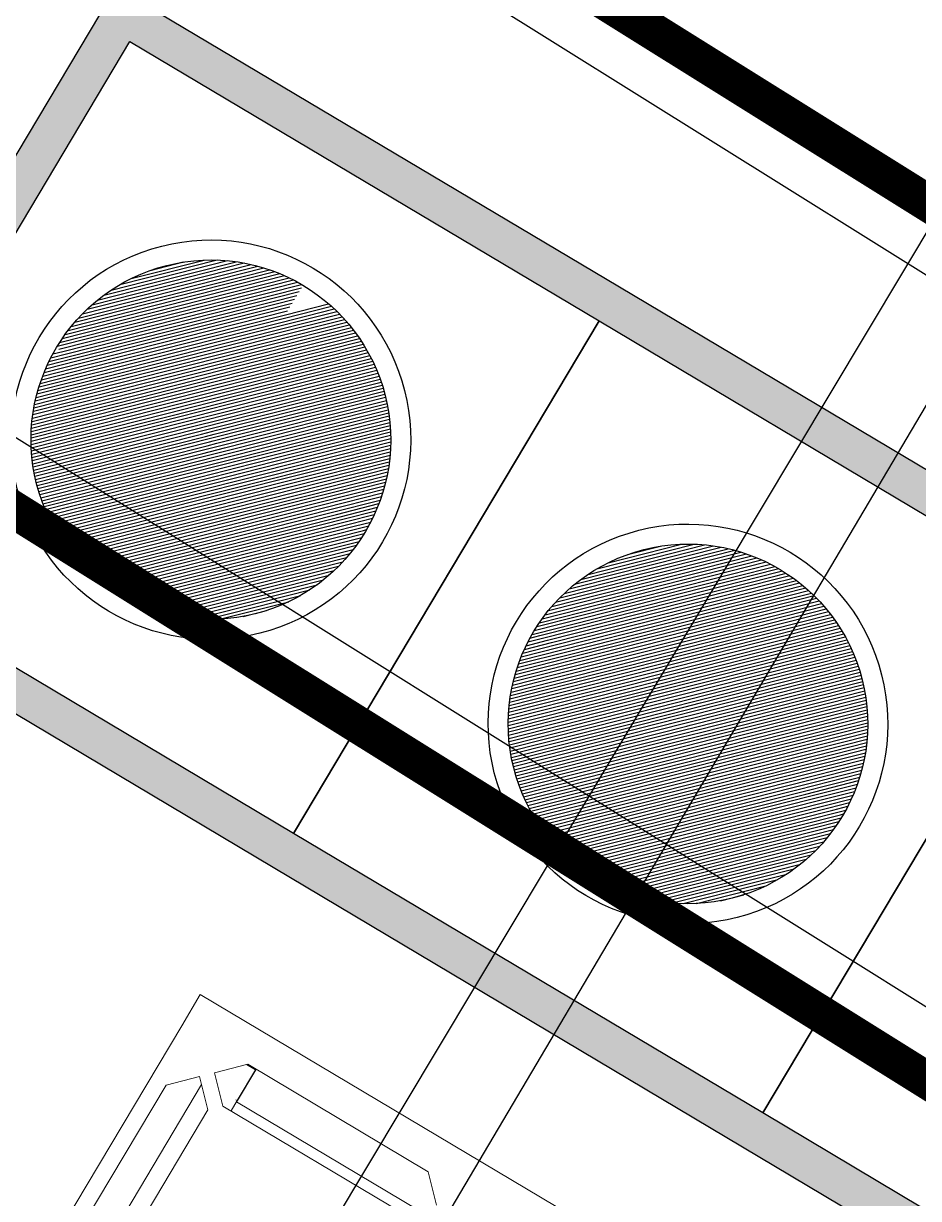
# Model space of a CAD drawing. Header units: millimetres. Extents: x 67532 to 67858, y 50657 to 50929.
# Drawn here: x 67732.907 to 67736.513, y 50749.859 to 50754.594 of the extents above; entities that cross this region are included whole.
import ezdxf

# ---------------------------------------------------------------- set-up
doc = ezdxf.new("R2010")
doc.units = ezdxf.units.MM
doc.linetypes.add('DASHDOT', pattern=[25.399999999999995, 12.7, -6.349999999999998, 0, -6.349999999999998])
doc.layers.add('@-交通信号', color=7, linetype='Continuous')
doc.layers.add('RD-中线', color=1, linetype='DASHDOT')
doc.layers.add('@-道路标线', color=7, linetype='Continuous', lineweight=0)

# ---------------------------------------------------------------- blocks, each defined once
blk = doc.blocks.new('A$C5D3B22B4')
at = {"layer": '@-交通信号'}
for p, q in [((-13.85681291895162, 16.3839729569936), (-19.01916506013367, 16.36813209847242)), ((-13.85373341885861, 16.00429684719165), (-19.01916506013367, 16.01543425421369))]:
    blk.add_line(p, q, dxfattribs=at)
blk = doc.blocks.new('A$C2D777034')
at = {"layer": '@-交通信号', "linetype": 'Continuous', "lineweight": 0}
for p, q in [((-2.119938133633696, 0.8642824525049946), (-2.119938133633696, -0.8642824525049946)), ((-1.958625121886143, -0.02949031265416124), (-2.02385402492655, -0.09471922158081725)), ((-1.92164242004219, -0.06647301439807052), (-1.92164242004219, -0.6325569376858766)), ((-2.02385402492655, -0.09471922158081725), (-2.02385402492655, -0.6589492215371138)), ((-1.893396218845737, -0.6589492215371138), (-1.893396218845737, -0.09471922158081725)), ((-2.022094827683759, -0.6325569376858766), (-2.02385402492655, -0.6325569376858766)), ((-2.02385402492655, -0.6589492215371138), (-1.958625121886143, -0.7241781243883452)), ((-2.021768726423034, -0.6325569376858766), (-2.022094827683759, -0.6325569376858766)), ((-2.022094827683759, -0.6607083701710508), (-2.022094827683759, -0.6325569376858766)), ((-1.925882319628727, -0.6325569376858766), (-2.021768726423034, -0.6325569376858766)), ((-2.021279525928549, -0.6615237205223821), (-2.021279525928549, -0.6333722880372079)), ((-2.021279525928549, -0.6333722880372079), (-1.925556121175759, -0.6333722880372079)), ((-2.01703962632746, -0.6333722880372079), (-2.01703962632746, -0.6325569376858766)), ((-1.990948123435373, -0.6325569376858766), (-1.990948123435373, -0.6333722880372079)), ((-1.958625121886143, -0.7241781243883452), (-1.893396218845737, -0.6589492215371138)), ((-1.947733922934276, -0.6325569376858766), (-1.947733922934276, -0.6333722880372079)), ((-1.92164242004219, -0.6325569376858766), (-1.925882319628727, -0.6325569376858766)), ((-1.925882319628727, -0.6333722880372079), (-1.925882319628727, -0.6325569376858766)), ((-1.925556121175759, -0.6333722880372079), (-1.925556121175759, -0.6376121876201069)), ((-1.893396218845737, -0.6333722880372079), (-1.925556121175759, -0.6333722880372079)), ((-1.863915012407233, -0.6881649299557466), (-1.929143915447639, -0.753393832808797)), ((-1.299685010875692, -0.6881649299557466), (-1.863915012407233, -0.6881649299557466)), ((-1.929143915447639, -0.753393832808797), (-1.863915012407233, -0.8186227356600284)), ((-1.250111434826977, -0.7377384937208262), (-1.913488624908496, -0.7377384937208262)), ((-1.863915012407233, -0.8186227356600284), (-1.299685010875692, -0.8186227356600284)), ((-2.119938133633696, -0.8642824525049946), (-2.022094827683759, -0.8642824525049946)), ((-2.022094827683759, -0.8642824525049946), (-1.073014841036638, -0.8642824525049946))]:
    blk.add_line(p, q, dxfattribs=at)
blk = doc.blocks.new('A$C2B1B455F')
at = {"layer": '@-交通信号'}
h = blk.add_hatch(color=256, dxfattribs=at)
h.paths.add_polyline_path([(0, 2.306975531506396), (0, 0.7334926862095017), (0, -0.7334926862113207), (0, -2.306975531506396), (-1.816256393722142, -2.306975531506396), (-1.816256393722142, -0.7334926862113207), (-1.816256393722142, 0.7334926862095017), (-1.816256393722142, 2.306975531506396)])
h.paths.add_polyline_path([(-0.1064974768960383, 2.200478058630324), (-0.1064974768960383, 0.7334926862095017), (-0.1064974768960383, -0.7334926862113207), (-0.1064974768960383, -2.200478058630324), (-1.709758916826104, -2.200478058630324), (-1.709758916826104, -0.7334926862113207), (-1.709758916826104, 0.7334926862095017), (-1.709758916826104, 2.200478058630324)], flags=16)
for p, q in [((0, 2.306975531506396), (0, 0.7334926862095017)), ((-0.1064974768960383, 2.200478058630324), (-0.1064974768960383, 0.7334926862095017)), ((-1.816256393722142, -0.7334926862113207), (-1.816256393722142, 0.7334926862095017)), ((-1.709758916826104, 0.7334926862095017), (-0.1064974768960383, 0.7334926862095017)), ((-1.709758916826104, -0.7334926862113207), (-1.709758916826104, 0.7334926862095017)), ((-0.1064974768960383, 0.7334926862095017), (-1.709758916826104, 0.7334926862095017)), ((-0.1064974768960383, 0.7334926862095017), (-0.1064974768960383, -0.7334926862113207)), ((0, 0.7334926862095017), (0, -0.7334926862113207)), ((-0.9018533980561187, 0.4543706933163776), (-0.9535646443691803, 0.5060819376831205)), ((-0.9018533980561187, 0.4664190450548631), (-0.9425729533104459, 0.5071385987739632)), ((-0.9018533980561187, 0.4784673967915296), (-0.9313430267357035, 0.5079570243542548)), ((-0.9018533980561187, 0.4905157485300151), (-0.919860002482892, 0.5085223522837623)), ((-0.9018533980561187, 0.5025641002666816), (-0.9081069359235698, 0.5088176378958451)), ((-0.4188944301131414, 0.03165350230119657), (-0.8960643750906456, 0.5088234292597917)), ((-0.4192006368102739, 0.0440080607222626), (-0.8837098162039183, 0.5085172225772112)), ((-0.4198451058618957, 0.05670088148508512), (-0.8710169949627016, 0.5078727535510552)), ((-0.4208587996836286, 0.06976292700528575), (-0.8579549489513738, 0.5068590597711591)), ((-0.4222786431200802, 0.08323112212747219), (-0.8444867533107754, 0.5054392163838202)), ((-0.9018533980561187, 0.2977421207287989), (-1.079222846106859, 0.4751115620820201)), ((-0.9018533980561187, 0.3097904724654654), (-1.070515483545023, 0.4784525515915448)), ((-0.9018533980561187, 0.3218388242039509), (-1.061666860041441, 0.4816522801593237)), ((-0.9018533980561187, 0.3338871759406175), (-1.052673049009172, 0.4847068212020531)), ((-0.9018533980561187, 0.345935527679103), (-1.043529763395782, 0.487611887672756)), ((-0.9018533980561187, 0.3579838794157695), (-1.034232316582347, 0.4903627929415961)), ((-0.9018533980561187, 0.370032231154255), (-1.024775577054243, 0.4929544055157749)), ((-0.9018533980561187, 0.3820805828909215), (-1.015153915868723, 0.4953810964252625)), ((-0.9018533980561187, 0.394128934629407), (-1.005361145085772, 0.4976366777573276)), ((-0.9018533980561187, 0.4061772863660735), (-0.9953904457361205, 0.4997143305172358)), ((-0.9018533980561187, 0.418225638104559), (-0.985234282532474, 0.5016065194395196)), ((-0.9018533980561187, 0.4302739898412256), (-0.9748843027773546, 0.5033048917994165)), ((-0.9018533980561187, 0.4423223415797111), (-0.964331215218408, 0.5048001563864091)), ((-0.4251537593372632, 0.02586447955764015), (-0.9018533980561187, 0.5025641002666816)), ((-0.43720211154141, 0.02586447955764015), (-0.9018533980561187, 0.4905157485300151)), ((-0.4492504637310049, 0.02586447955764015), (-0.9018533980561187, 0.4784673967915296)), ((-0.4241492658475181, 0.097150096520636), (-0.8305677783937426, 0.5035685937291419)), ((-0.4265254648053087, 0.1115746471386956), (-0.8161432272318052, 0.5011923948495678)), ((-0.4294757889147149, 0.126573322868353), (-0.8011445509328041, 0.4982420708565769)), ((-0.4330879440822173, 0.1422338296306407), (-0.7854840435902588, 0.4946299158327747)), ((-0.4374772982118884, 0.1586715353369073), (-0.7690463372564409, 0.4902405618631747)), ((-0.4428009889525129, 0.1760435776104714), (-0.7516742943262216, 0.484916871328096)), ((-0.449282950576162, 0.1945738907252235), (-0.7331439805129776, 0.4784349099500105)), ((-0.9018533980561187, 0.2013553068263718), (-1.144171884850948, 0.4436737844735035)), ((-0.9018533980561187, 0.2134036585648573), (-1.136487066527479, 0.4480373181704635)), ((-0.9018533980561187, 0.2254520103033428), (-1.128682718102937, 0.4522813217845396)), ((-0.9018533980561187, 0.2375003620400093), (-1.120756873759092, 0.4564038294756756)), ((-0.9018533980561187, 0.2495487137784949), (-1.112707385545946, 0.4604026932993293)), ((-0.9018533980561187, 0.2615970655151614), (-1.104531909790239, 0.4642755695931555)), ((-0.9018533980561187, 0.2736454172536469), (-1.096227891684975, 0.4680199035447004)), ((-0.9018533980561187, 0.2856937689903134), (-1.087792547783465, 0.4716329116963607)), ((-0.4612988159205997, 0.02586447955764015), (-0.9018533980561187, 0.4664190450548631)), ((-0.4733471681101946, 0.02586447955764015), (-0.9018533980561187, 0.4543706933163776)), ((-0.4853955202997895, 0.02586447955764015), (-0.9018533980561187, 0.4423223415797111)), ((-0.4572624311549589, 0.2146017227532866), (-0.7131161477300338, 0.4704554296604329)), ((-0.4673004197829869, 0.2366880627378123), (-0.691029806912411, 0.4604174414125737)), ((-0.4804610750143183, 0.2618970692001312), (-0.6658207994914846, 0.4472567866887402)), ((-0.9018533980561187, 0.1290651964009157), (-1.187860563615686, 0.4150723511538672)), ((-0.9018533980561187, 0.1411135481394012), (-1.180860487482278, 0.4201206270245166)), ((-0.9018533980561187, 0.1531618998760678), (-1.173749436813523, 0.4250579283689149)), ((-0.9018533980561187, 0.1652102516145533), (-1.166526329368935, 0.4298831729374797)), ((-0.9018533980561187, 0.1772586033512198), (-1.159189954938483, 0.4345951505110861)), ((-0.9018533980561187, 0.1893069550897053), (-1.151738968866994, 0.4391925164691202)), ((-0.4974438725039363, 0.02586447955764015), (-0.9018533980561187, 0.4302739898412256)), ((-0.5094922246935312, 0.02586447955764015), (-0.9018533980561187, 0.418225638104559)), ((-0.4993463939608773, 0.2928307391739509), (-0.6348871283553308, 0.4283714684515871)), ((-0.9018533980561187, 0.05677508597545966), (-1.22757630624983, 0.3824979818709835)), ((-0.9018533980561187, 0.06882343771394517), (-1.221225895860698, 0.3881959234531678)), ((-0.9018533980561187, 0.08087178945061169), (-1.214768583580735, 0.3937869631645299)), ((-0.9018533980561187, 0.0929201411890972), (-1.208203960733954, 0.3992706923017977)), ((-0.9018533980561187, 0.1049684929257637), (-1.20153151442355, 0.404646597977262)), ((-0.9018533980561187, 0.1170168446642492), (-1.194750625116285, 0.4099140606595029)), ((-0.521540576883126, 0.02586447955764015), (-0.9018533980561187, 0.4061772863660735)), ((-0.5335889290727209, 0.02586447955764015), (-0.9018533980561187, 0.394128934629407)), ((-0.5456372812623158, 0.02586447955764015), (-0.9018533980561187, 0.3820805828909215)), ((-0.5382123079762096, 0.3437450034616631), (-0.5839728621504037, 0.3895055559005414)), ((-0.9311845514312154, 0.02586447955764015), (-1.257732045429293, 0.3524119612302457)), ((-0.9191361992416205, 0.02586447955764015), (-1.251913551721373, 0.3586418194663565)), ((-0.9070878470520256, 0.02586447955764015), (-1.245988687791396, 0.364765307505877)), ((-0.9018533980561187, 0.03267838250030763), (-1.23995754646603, 0.3707825181445514)), ((-0.9018533980561187, 0.04472673423879314), (-1.233820121226017, 0.3766934448794927)), ((-0.5576856334664626, 0.02586447955764015), (-0.9018533980561187, 0.370032231154255)), ((-0.5697339856560575, 0.02586447955764015), (-0.9018533980561187, 0.3579838794157695)), ((-0.9914263123937417, 0.02586447955764015), (-1.285218667326262, 0.3196568233961443)), ((-0.9793779602041468, 0.02586447955764015), (-1.279936949184048, 0.3264234571961424)), ((-0.9673296080145519, 0.02586447955764015), (-1.274546875443775, 0.333081735392625)), ((-0.9552812558104051, 0.02586447955764015), (-1.269049051494221, 0.3396322633798263)), ((-0.9432329036208102, 0.02586447955764015), (-1.263443976422423, 0.346075540259335)), ((-0.5817823378456524, 0.02586447955764015), (-0.9018533980561187, 0.345935527679103)), ((-0.5938306900352472, 0.02586447955764015), (-0.9018533980561187, 0.3338871759406175)), ((-0.6058790422248421, 0.02586447955764015), (-0.9018533980561187, 0.3218388242039509)), ((-1.051668073356268, 0.02586447955764015), (-1.309972874616506, 0.2841692710608186)), ((-1.039619721166673, 0.02586447955764015), (-1.305245974726859, 0.291490723093375)), ((-1.027571368977078, 0.02586447955764015), (-1.300405974005116, 0.2986990742883791)), ((-1.015523016772931, 0.02586447955764015), (-1.295454065533704, 0.3057955177446274)), ((-1.003474664583337, 0.02586447955764015), (-1.290391315225861, 0.3127811193680827)), ((-0.6179273944289889, 0.02586447955764015), (-0.9018533980561187, 0.3097904724654654)), ((-0.6299757466185838, 0.02586447955764015), (-0.9018533980561187, 0.2977421207287989)), ((-0.6420240988081787, 0.02586447955764015), (-0.9018533980561187, 0.2856937689903134)), ((-1.099861482129199, 0.02586447955764015), (-1.327720773013425, 0.2537237618416839)), ((-1.087813129939605, 0.02586447955764015), (-1.323460991494358, 0.261512332215716)), ((-1.07576477775001, 0.02586447955764015), (-1.319081924739294, 0.2691816173646657)), ((-1.063716425545863, 0.02586447955764015), (-1.314585347048705, 0.2767333915871859)), ((-0.6540724509977736, 0.02586447955764015), (-0.9018533980561187, 0.2736454172536469)), ((-0.6661208031873684, 0.02586447955764015), (-0.9018533980561187, 0.2615970655151614)), ((-1.148054890902131, 0.02586447955764015), (-1.343525400210638, 0.2213349814901449)), ((-1.136006538712536, 0.02586447955764015), (-1.339764061689493, 0.2296219948493672)), ((-1.123958186508389, 0.02586447955764015), (-1.335874528362183, 0.2377808134078805)), ((-1.111909834318794, 0.02586447955764015), (-1.331859326412086, 0.2458139633490646)), ((-0.6781691553915152, 0.02586447955764015), (-0.9018533980561187, 0.2495487137784949)), ((-0.6902175075811101, 0.02586447955764015), (-0.9018533980561187, 0.2375003620400093)), ((-0.702265859770705, 0.02586447955764015), (-0.9018533980561187, 0.2254520103033428)), ((-1.184199947470916, 0.02586447955764015), (-1.354011471848935, 0.195675997512808)), ((-1.172151595281321, 0.02586447955764015), (-1.350652237451868, 0.2043651149870129)), ((-1.160103243091726, 0.02586447955764015), (-1.347155791518162, 0.2129170209245785)), ((-0.7143142119602999, 0.02586447955764015), (-0.9018533980561187, 0.2134036585648573)), ((-0.7263625641644467, 0.02586447955764015), (-0.9018533980561187, 0.2013553068263718)), ((-1.232393356243847, 0.02586447955764015), (-1.366000062029343, 0.1594711802881648)), ((-1.220345004054252, 0.02586447955764015), (-1.363228664995404, 0.1687481350982125)), ((-1.208296651864657, 0.02586447955764015), (-1.360303745430429, 0.1778715673844999)), ((-1.196248299675062, 0.02586447955764015), (-1.357229935150826, 0.1868461089616176)), ((-0.7384109163540415, 0.02586447955764015), (-0.9018533980561187, 0.1893069550897053)), ((-0.7504592685436364, 0.02586447955764015), (-0.9018533980561187, 0.1772586033512198)), ((-0.7625076207332313, 0.02586447955764015), (-0.9018533980561187, 0.1652102516145533)), ((-1.268538412827183, 0.02586447955764015), (-1.37333990370098, 0.130665966480592)), ((-1.256490060637589, 0.02586447955764015), (-1.371061516998452, 0.1404359316020418)), ((-1.244441708433442, 0.02586447955764015), (-1.368612866179319, 0.1500356326105248)), ((-0.7745559729228262, 0.02586447955764015), (-0.9018533980561187, 0.1531618998760678)), ((-0.786604325126973, 0.02586447955764015), (-0.9018533980561187, 0.1411135481394012)), ((-0.7986526773165679, 0.02586447955764015), (-0.9018533980561187, 0.1290651964009157)), ((-1.304683469395968, 0.02586447955764015), (-1.379082541694515, 0.1002635490440298)), ((-1.292635117206373, 0.02586447955764015), (-1.377358253608691, 0.1105876127621741)), ((-1.280586765016778, 0.02586447955764015), (-1.375441294570919, 0.1207190055283718)), ((-0.8107010295061627, 0.02586447955764015), (-0.9018533980561187, 0.1170168446642492)), ((-0.8227493816957576, 0.02586447955764015), (-0.9018533980561187, 0.1049684929257637)), ((-1.340828525979305, 0.02586447955764015), (-1.383002285132534, 0.0680382371210726)), ((-1.32878017378971, 0.02586447955764015), (-1.381915399557329, 0.07899970331891382)), ((-1.316731821600115, 0.02586447955764015), (-1.380604998354102, 0.08973765390692279)), ((-0.8347977338853525, 0.02586447955764015), (-0.9018533980561187, 0.0929201411890972)), ((-0.8468460860894993, 0.02586447955764015), (-0.9018533980561187, 0.08087178945061169)), ((-0.8588944382790942, 0.02586447955764015), (-0.9018533980561187, 0.06882343771394517)), ((-1.376973582562641, 0.02586447955764015), (-1.38478390686214, 0.03367480356610031)), ((-1.364925230358494, 0.02586447955764015), (-1.384452171449084, 0.04539141989516793)), ((-1.3528768781689, 0.02586447955764015), (-1.383852747647325, 0.05684034786645498)), ((-0.870942790468689, 0.02586447955764015), (-0.9018533980561187, 0.05677508597545966)), ((-0.8829911426582839, 0.02586447955764015), (-0.9018533980561187, 0.04472673423879314)), ((-0.8950394948478788, 0.02586447955764015), (-0.9018533980561187, 0.03267838250030763)), ((-0.9060464740759926, -0.4571109628795966), (-1.384828858732362, 0.02167140369601839)), ((-0.9183587253792211, -0.4568470637823339), (-1.384564959618729, 0.009359152862089104)), ((-0.9018533980561187, -0.4492556870027329), (-1.376973582562641, 0.02586447955764015)), ((-0.9018533980561187, -0.4372073352660664), (-1.364925230358494, 0.02586447955764015)), ((-0.9018533980561187, -0.4251589835275809), (-1.3528768781689, 0.02586447955764015)), ((-0.9018533980561187, -0.4131106317909143), (-1.340828525979305, 0.02586447955764015)), ((-0.9018533980561187, -0.4010622800524288), (-1.32878017378971, 0.02586447955764015)), ((-0.9018533980561187, -0.3890139283157623), (-1.316731821600115, 0.02586447955764015)), ((-0.9018533980561187, -0.3769655765772768), (-1.304683469395968, 0.02586447955764015)), ((-0.9018533980561187, -0.3649172248406103), (-1.292635117206373, 0.02586447955764015)), ((-0.9018533980561187, -0.3528688731021248), (-1.280586765016778, 0.02586447955764015)), ((-0.9018533980561187, -0.3408205213654583), (-1.268538412827183, 0.02586447955764015)), ((-0.9018533980561187, -0.3287721696269728), (-1.256490060637589, 0.02586447955764015)), ((-0.9018533980561187, -0.3167238178884872), (-1.244441708433442, 0.02586447955764015)), ((-0.9018533980561187, -0.3046754661518207), (-1.232393356243847, 0.02586447955764015)), ((-0.9018533980561187, -0.2926271144133352), (-1.220345004054252, 0.02586447955764015)), ((-0.9018533980561187, -0.2805787626766687), (-1.208296651864657, 0.02586447955764015)), ((-0.9018533980561187, -0.2685304109381832), (-1.196248299675062, 0.02586447955764015)), ((-0.9018533980561187, -0.2564820592015167), (-1.184199947470916, 0.02586447955764015)), ((-0.9018533980561187, -0.2444337074630312), (-1.172151595281321, 0.02586447955764015)), ((-0.9018533980561187, -0.2323853557263647), (-1.160103243091726, 0.02586447955764015)), ((-0.9018533980561187, -0.2203370039878791), (-1.148054890902131, 0.02586447955764015)), ((-0.9018533980561187, -0.2082886522512126), (-1.136006538712536, 0.02586447955764015)), ((-0.9018533980561187, -0.1962403005127271), (-1.123958186508389, 0.02586447955764015)), ((-0.9018533980561187, -0.1841919487760606), (-1.111909834318794, 0.02586447955764015)), ((-0.9018533980561187, -0.1721435970375751), (-1.099861482129199, 0.02586447955764015)), ((-0.9018533980561187, -0.1600952453009086), (-1.087813129939605, 0.02586447955764015)), ((-0.9018533980561187, -0.1480468935624231), (-1.07576477775001, 0.02586447955764015)), ((-0.9018533980561187, -0.1359985418257565), (-1.063716425545863, 0.02586447955764015)), ((-0.9018533980561187, -0.123950190087271), (-1.051668073356268, 0.02586447955764015)), ((-0.9018533980561187, -0.1119018383506045), (-1.039619721166673, 0.02586447955764015)), ((-0.9018533980561187, -0.09985348661211901), (-1.027571368977078, 0.02586447955764015)), ((-0.9018533980561187, -0.0878051348754525), (-1.015523016772931, 0.02586447955764015)), ((-0.9018533980561187, -0.07575678313696699), (-1.003474664583337, 0.02586447955764015)), ((-0.9018533980561187, -0.06370843140030047), (-0.9914263123937417, 0.02586447955764015)), ((-0.9018533980561187, -0.05166007966181496), (-0.9793779602041468, 0.02586447955764015)), ((-0.9018533980561187, -0.03961172792514844), (-0.9673296080145519, 0.02586447955764015)), ((-0.9018533980561187, -0.02756337618666294), (-0.9552812558104051, 0.02586447955764015)), ((-0.9018533980561187, -0.01551502444999642), (-0.9432329036208102, 0.02586447955764015)), ((-0.9018533980561187, -0.00346667271151091), (-0.9311845514312154, 0.02586447955764015)), ((-0.9018533980561187, 0.008581679025155609), (-0.9191361992416205, 0.02586447955764015)), ((-0.9018533980561187, 0.02063003076364112), (-0.9070878470520256, 0.02586447955764015)), ((-0.5629525573021965, -0.3182707971845957), (-0.9018533980561187, 0.02063003076364112)), ((-0.5690760455763666, -0.3241956608835608), (-0.9018533980561187, 0.008581679025155609)), ((-0.5569353464379674, -0.3122396560866036), (-0.8950394948478788, 0.02586447955764015)), ((-0.5510244194883853, -0.3061022310830595), (-0.8829911426582839, 0.02586447955764015)), ((-0.5452198822749779, -0.2998584163378837), (-0.870942790468689, 0.02586447955764015)), ((-0.5395219404745148, -0.2935080061815825), (-0.8588944382790942, 0.02586447955764015)), ((-0.533930900550331, -0.2870506941544591), (-0.8468460860894993, 0.02586447955764015)), ((-0.5284471712075174, -0.2804860715550603), (-0.8347977338853525, 0.02586447955764015)), ((-0.5230712653283263, -0.2738136254938581), (-0.8227493816957576, 0.02586447955764015)), ((-0.5178038024459966, -0.2670327364376135), (-0.8107010295061627, 0.02586447955764015)), ((-0.5126455117570003, -0.2601426751953113), (-0.7986526773165679, 0.02586447955764015)), ((-0.507597235700814, -0.2531425993274752), (-0.786604325126973, 0.02586447955764015)), ((-0.5026599341654219, -0.246031548933388), (-0.7745559729228262, 0.02586447955764015)), ((-0.4978346894204151, -0.2388084417652863), (-0.7625076207332313, 0.02586447955764015)), ((-0.4931227116612718, -0.2314720676022262), (-0.7504592685436364, 0.02586447955764015)), ((-0.4885253455286147, -0.2240210818217747), (-0.7384109163540415, 0.02586447955764015)), ((-0.4840440773550654, -0.2164539980876725), (-0.7263625641644467, 0.02586447955764015)), ((-0.4796805435034912, -0.2087691800479661), (-0.7143142119602999, 0.02586447955764015)), ((-0.4754365397238871, -0.2009648319253756), (-0.702265859770705, 0.02586447955764015)), ((-0.471314031878137, -0.1930389878780261), (-0.6902175075811101, 0.02586447955764015)), ((-0.4673151679016883, -0.1849894999650132), (-0.6781691553915152, 0.02586447955764015)), ((-0.4634422914677998, -0.176814024520354), (-0.6661208031873684, 0.02586447955764015)), ((-0.4596979573689168, -0.1685100067352323), (-0.6540724509977736, 0.02586447955764015)), ((-0.4560849490808323, -0.1600746631502261), (-0.6420240988081787, 0.02586447955764015)), ((-0.4526062985678436, -0.151504961795581), (-0.6299757466185838, 0.02586447955764015)), ((-0.4492653089255327, -0.1427975995684392), (-0.6179273944289889, 0.02586447955764015)), ((-0.4460655802395195, -0.1339489763995516), (-0.605879042239394, 0.02586447955764015)), ((-0.4430110390821937, -0.1249551657037955), (-0.5938306900352472, 0.02586447955764015)), ((-0.4401059725059895, -0.1158118804378319), (-0.5817823378456524, 0.02586447955764015)), ((-0.437355067129829, -0.1065144339681865), (-0.5697339856560575, 0.02586447955764015)), ((-0.4347634544537868, -0.0970576948056987), (-0.5576856334664626, 0.02586447955764015)), ((-0.4323367634497117, -0.08743603397670086), (-0.5456372812623158, 0.02586447955764015)), ((-0.4300811820430681, -0.07764326357209939), (-0.5335889290727209, 0.02586447955764015)), ((-0.4280035292031243, -0.06767256459352211), (-0.521540576883126, 0.02586447955764015)), ((-0.426111340202624, -0.05751640177732043), (-0.5094922246935312, 0.02586447955764015)), ((-0.4244129677827004, -0.0471664224005508), (-0.4974438725039363, 0.02586447955764015)), ((-0.4229177031375002, -0.03661333524905785), (-0.4853955202997895, 0.02586447955764015)), ((-0.4216359217971331, -0.02584676480910275), (-0.4733471681101946, 0.02586447955764015)), ((-0.4205792606662726, -0.01485507416145992), (-0.4612988159205997, 0.02586447955764015)), ((-0.4197608350514201, -0.003625148005085066), (-0.4492504637310049, 0.02586447955764015)), ((-0.4191955071000848, 0.007857875803892966), (-0.43720211154141, 0.02586447955764015)), ((-0.418900221484364, 0.01961094192847668), (-0.4251537593372632, 0.02586447955764015)), ((-0.9310055513051338, -0.4562485900733009), (-1.383966485896963, -0.003287672585429391)), ((-0.9440172346075997, -0.4552852589895338), (-1.38300315476954, -0.01629935540586303)), ((-0.9574298314983025, -0.4539210143484524), (-1.381638910082984, -0.02971195178542985)), ((-0.575305904058041, -0.3300141543841164), (-0.9018533980561187, -0.00346667271151091)), ((-0.5816423252545064, -0.3357260851516912), (-0.9018533980561187, -0.01551502444999642)), ((-0.5880856023868546, -0.3413311600106681), (-0.9018533980561187, -0.02756337618666294)), ((-0.9712868399510626, -0.4521123581598658), (-1.379830253819819, -0.04356895971250196)), ((-0.9856415493413806, -0.4498060010446352), (-1.377523896619095, -0.05792366856258013)), ((-0.5946361306123435, -0.3468289837601333), (-0.9018533980561187, -0.03961172792514844)), ((-0.6012944090616656, -0.3522190573003172), (-0.9018533980561187, -0.05166007966181496)), ((-1.000560446540476, -0.4469354561406362), (-1.374653351609595, -0.0728425652050646)), ((-1.01612832621322, -0.443415928793911), (-1.371133824126446, -0.08841044429027534)), ((-0.6080610431235982, -0.3575007752388046), (-0.9018533980561187, -0.06370843140030047)), ((-0.6149367474135943, -0.3626734229474096), (-0.9018533980561187, -0.07575678313696699)), ((-0.6219223492953461, -0.3677361730624398), (-0.9018533980561187, -0.0878051348754525)), ((-1.032456283050124, -0.4391363243139494), (-1.366854219493689, -0.1047384005069034)), ((-1.049694868313964, -0.4339460914452502), (-1.361663986419444, -0.1219769851122692)), ((-0.6290187930135289, -0.3726880813428579), (-0.9018533980561187, -0.09985348661211901)), ((-0.6362271444813814, -0.3775280818863394), (-0.9018533980561187, -0.1119018383506045)), ((-0.6435485967958812, -0.3822549815922685), (-0.9018533980561187, -0.123950190087271)), ((-1.068057200929616, -0.4276321112556616), (-1.355350005993387, -0.1403393170421623)), ((-0.6509844765532762, -0.3868674538553023), (-0.9018533980561187, -0.1359985418257565)), ((-0.6585362510522828, -0.3913640313712676), (-0.9018533980561187, -0.1480468935624231)), ((-1.087863181383, -0.4198744832956436), (-1.347592377744149, -0.1601452967406658)), ((-1.109634659136645, -0.4101513581026666), (-1.337869252180099, -0.1819167736703093)), ((-0.6662055365013657, -0.3957430979589844), (-0.9018533980561187, -0.1600952453009086)), ((-0.6739941071718931, -0.4000028793216188), (-0.9018533980561187, -0.1721435970375751)), ((-0.6819039059628267, -0.404141432567485), (-0.9018533980561187, -0.1841919487760606)), ((-1.134339663476567, -0.3974947064234584), (-1.325212600029772, -0.206621777086184)), ((-0.689937056202325, -0.4081566343647864), (-0.9018533980561187, -0.1962403005127271)), ((-0.6980958750646096, -0.4120461675429397), (-0.9018533980561187, -0.2082886522512126)), ((-0.7063828887330601, -0.4158075059222028), (-0.9018533980561187, -0.2203370039878791)), ((-1.164239842561074, -0.3796428802015726), (-1.30736077313486, -0.2365219550447364)), ((-0.7148008496296825, -0.419437897093303), (-0.9018533980561187, -0.2323853557263647)), ((-0.7233527558855712, -0.4229343428942229), (-0.9018533980561187, -0.2444337074630312)), ((-1.20924996152462, -0.346681114680905), (-1.274399006360909, -0.2815320723038894)), ((-0.7320418736926513, -0.4262935771566845), (-0.9018533980561187, -0.2564820592015167)), ((-0.7408717625658028, -0.4295120403439796), (-0.9018533980561187, -0.2685304109381832)), ((-0.7498463044903474, -0.4325858505035285), (-0.9018533980561187, -0.2805787626766687)), ((-0.7589697371149668, -0.4355107699539076), (-0.9018533980561187, -0.2926271144133352)), ((-0.7682466922706226, -0.4382821668823453), (-0.9018533980561187, -0.3046754661518207)), ((-0.7776822403102415, -0.4408949709431909), (-0.9018533980561187, -0.3167238178884872)), ((-0.7872819416807033, -0.4433436216713744), (-0.9018533980561187, -0.3287721696269728)), ((-0.79705190716777, -0.4456220082884101), (-0.9018533980561187, -0.3408205213654583)), ((-0.806998868501978, -0.4477233990728564), (-0.9018533980561187, -0.3528688731021248)), ((-0.8171302616538014, -0.4496403580433253), (-0.9018533980561187, -0.3649172248406103)), ((-0.8274543257575715, -0.4513646460636664), (-0.9018533980561187, -0.3769655765772768)), ((-0.8379802212875802, -0.4528871026650449), (-0.9018533980561187, -0.3890139283157623)), ((-0.8487181722884998, -0.4541975038137025), (-0.9018533980561187, -0.4010622800524288)), ((-0.8596796389028896, -0.4552843893543468), (-0.9018533980561187, -0.4131106317909143)), ((-0.8708775285776937, -0.4561348518363957), (-0.9018533980561187, -0.4251589835275809)), ((-0.8823264569800813, -0.4567342756035941), (-0.9018533980561187, -0.4372073352660664)), ((-0.8940430737566203, -0.457066011011193), (-0.9018533980561187, -0.4492556870027329)), ((-1.816256393722142, -2.306975531506396), (-1.816256393722142, -0.7334926862113207)), ((-0.1064974768960383, -0.7334926862113207), (-1.709758916826104, -0.7334926862113207)), ((-1.709758916826104, -0.7334926862113207), (-0.1064974768960383, -0.7334926862113207)), ((-1.709758916826104, -2.200478058630324), (-1.709758916826104, -0.7334926862113207)), ((-0.1064974768960383, -0.7334926862113207), (-0.1064974768960383, -2.200478058630324)), ((0, -0.7334926862113207), (0, -2.306975531506396)), ((-0.9018533980561187, -1.170038176451271), (-1.061666860041441, -1.010224720495899)), ((-0.9018533980561187, -1.157989824714605), (-1.052673049009172, -1.007170179453169)), ((-0.9018533980561187, -1.145941472976119), (-1.043529763395782, -1.004265112982466)), ((-0.9018533980561187, -1.133893121239453), (-1.034232316582347, -1.001514207713626)), ((-0.9018533980561187, -1.121844769500967), (-1.024775577054243, -0.9989225951376284)), ((-0.9018533980561187, -1.109796417764301), (-1.015153915868723, -0.9964959042299597)), ((-0.9018533980561187, -1.097748066025815), (-1.005361145085772, -0.9942403228978947)), ((-0.9018533980561187, -1.085699714289149), (-0.9953904457361205, -0.9921626701379864)), ((-0.9018533980561187, -1.073651362550663), (-0.985234282532474, -0.9902704812157026)), ((-0.9018533980561187, -1.061603010813997), (-0.9748843027773546, -0.9885721088558057)), ((-0.9018533980561187, -1.049554659075511), (-0.964331215218408, -0.9870768442688131)), ((-0.9018533980561187, -1.037506307338845), (-0.9535646443691803, -0.9857950629721017)), ((-0.9018533980561187, -1.025457955600359), (-0.9425729533104459, -0.984738401881259)), ((-0.9018533980561187, -1.013409603863693), (-0.9313430267357035, -0.9839199763009674)), ((-0.9018533980561187, -1.001361252125207), (-0.919860002482892, -0.9833546483714599)), ((-0.9018533980561187, -0.9893129003885406), (-0.9081069359235698, -0.9830593627575581)), ((-0.4251537593372632, -1.466012521097582), (-0.9018533980561187, -0.9893129003885406)), ((-0.43720211154141, -1.466012521097582), (-0.9018533980561187, -1.001361252125207)), ((-0.4188944301131414, -1.460223498354026), (-0.8960643750906456, -0.9830535713936115)), ((-0.4192006368102739, -1.44786893993296), (-0.8837098162039183, -0.983359778076192)), ((-0.4198451058618957, -1.435176119168318), (-0.8710169949627016, -0.984004247104167)), ((-0.4208587996836286, -1.422114073649936), (-0.8579549489513738, -0.9850179408840631)), ((-0.4222786431200802, -1.408645878525931), (-0.8444867533107754, -0.9864377842695831)), ((-0.4241492658475181, -1.394726904134586), (-0.8305677783937426, -0.9883084069260804)), ((-0.4265254648053087, -1.380302353516527), (-0.8161432272318052, -0.9906846058056544)), ((-0.4294757889147149, -1.36530367778505), (-0.8011445509328041, -0.9936349297986453)), ((-0.4330879440822173, -1.349643171024582), (-0.7854840435902588, -0.9972470848224475)), ((-0.4374772982118884, -1.333205465318315), (-0.7690463372564409, -1.001636438792048)), ((-0.4428009889525129, -1.315833423044751), (-0.7516742943262216, -1.006960129327126)), ((-0.9018533980561187, -1.266424990351879), (-1.128682718102937, -1.039595678870683)), ((-0.9018533980561187, -1.254376638615213), (-1.120756873759092, -1.035473171179547)), ((-0.9018533980561187, -1.242328286876727), (-1.112707385545946, -1.031474307355893)), ((-0.9018533980561187, -1.230279935140061), (-1.104531909790239, -1.027601431060248)), ((-0.9018533980561187, -1.218231583401575), (-1.096227891684975, -1.023857097110522)), ((-0.9018533980561187, -1.206183231664909), (-1.087792547783465, -1.020244088958862)), ((-0.9018533980561187, -1.194134879926423), (-1.079222846106859, -1.016765438573202)), ((-0.9018533980561187, -1.182086528189757), (-1.070515483545023, -1.013424449063677)), ((-0.4492504637310049, -1.466012521097582), (-0.9018533980561187, -1.013409603863693)), ((-0.4612988159205997, -1.466012521097582), (-0.9018533980561187, -1.025457955600359)), ((-0.4733471681101946, -1.466012521097582), (-0.9018533980561187, -1.037506307338845)), ((-0.449282950576162, -1.297303109929999), (-0.7331439805129776, -1.013442090705212)), ((-0.4572624311549589, -1.277275277901936), (-0.7131161477300338, -1.021421570994789)), ((-0.4673004197829869, -1.25518893791741), (-0.691029806912411, -1.03145955924083)), ((-0.9018533980561187, -1.350763452515821), (-1.180860487482278, -1.071756373630706)), ((-0.9018533980561187, -1.338715100777335), (-1.173749436813523, -1.066819072286307)), ((-0.9018533980561187, -1.326666749040669), (-1.166526329368935, -1.061993827717743)), ((-0.9018533980561187, -1.314618397302183), (-1.159189954938483, -1.057281850144136)), ((-0.9018533980561187, -1.302570045565517), (-1.151738968866994, -1.052684484186102)), ((-0.9018533980561187, -1.290521693827031), (-1.144171884850948, -1.048203216181719)), ((-0.9018533980561187, -1.278473342090365), (-1.136487066527479, -1.043839682484759)), ((-0.4853955202997895, -1.466012521097582), (-0.9018533980561187, -1.049554659075511)), ((-0.4974438725039363, -1.466012521097582), (-0.9018533980561187, -1.061603010813997)), ((-0.4804610750143183, -1.229979931455091), (-0.6658207994914846, -1.044620213966482)), ((-0.4993463939608773, -1.199046261481271), (-0.6348871283553308, -1.063505532203635)), ((-0.9018533980561187, -1.423053562941277), (-1.221225895860698, -1.103681077202054)), ((-0.9018533980561187, -1.411005211202792), (-1.214768583580735, -1.098090037490692)), ((-0.9018533980561187, -1.398956859466125), (-1.208203960733954, -1.092606308353425)), ((-0.9018533980561187, -1.38690850772764), (-1.20153151442355, -1.087230402676141)), ((-0.9018533980561187, -1.374860155990973), (-1.194750625116285, -1.081962939995719)), ((-0.9018533980561187, -1.362811804252487), (-1.187860563615686, -1.076804649501355)), ((-0.5094922246935312, -1.466012521097582), (-0.9018533980561187, -1.073651362550663)), ((-0.521540576883126, -1.466012521097582), (-0.9018533980561187, -1.085699714289149)), ((-0.5335889290727209, -1.466012521097582), (-0.9018533980561187, -1.097748066025815)), ((-0.5382123079762096, -1.148131997193559), (-0.5839728621504037, -1.102371444752862)), ((-0.9191361992416205, -1.466012521097582), (-1.251913551721373, -1.133235181188866)), ((-0.9070878470520256, -1.466012521097582), (-1.245988687791396, -1.127111693149345)), ((-0.9018533980561187, -1.459198618153096), (-1.23995754646603, -1.121094482510671)), ((-0.9018533980561187, -1.447150266416429), (-1.233820121226017, -1.115183555775729)), ((-0.9018533980561187, -1.435101914677944), (-1.22757630624983, -1.109379018784239)), ((-0.5456372812623158, -1.466012521097582), (-0.9018533980561187, -1.109796417764301)), ((-0.5576856334664626, -1.466012521097582), (-0.9018533980561187, -1.121844769500967)), ((-0.5697339856560575, -1.466012521097582), (-0.9018533980561187, -1.133893121239453)), ((-0.9793779602041468, -1.466012521097582), (-1.279936949184048, -1.16545354345908)), ((-0.9673296080145519, -1.466012521097582), (-1.274546875443775, -1.158795265262597)), ((-0.9552812558104051, -1.466012521097582), (-1.269049051494221, -1.152244737273577)), ((-0.9432329036208102, -1.466012521097582), (-1.263443976422423, -1.145801460395887)), ((-0.9311845514312154, -1.466012521097582), (-1.257732045429293, -1.139465039424977)), ((-0.5817823378456524, -1.466012521097582), (-0.9018533980561187, -1.145941472976119)), ((-0.5938306900352472, -1.466012521097582), (-0.9018533980561187, -1.157989824714605)), ((-1.027571368977078, -1.466012521097582), (-1.300405974005116, -1.193177926366843)), ((-1.015523016772931, -1.466012521097582), (-1.295454065533704, -1.186081482910595)), ((-1.003474664583337, -1.466012521097582), (-1.290391315225861, -1.179095881287139)), ((-0.9914263123937417, -1.466012521097582), (-1.285218667326262, -1.172220177259078)), ((-0.6058790422248421, -1.466012521097582), (-0.9018533980561187, -1.170038176451271)), ((-0.6179273944289889, -1.466012521097582), (-0.9018533980561187, -1.182086528189757)), ((-0.6299757466185838, -1.466012521097582), (-0.9018533980561187, -1.194134879926423)), ((-1.087813129939605, -1.466012521097582), (-1.323460991494358, -1.230364668439506)), ((-1.07576477775001, -1.466012521097582), (-1.319081924739294, -1.222695383288738)), ((-1.063716425545863, -1.466012521097582), (-1.314585347048705, -1.215143609066217)), ((-1.051668073356268, -1.466012521097582), (-1.309972874616506, -1.207707729594404)), ((-1.039619721166673, -1.466012521097582), (-1.305245974726859, -1.200386277561847)), ((-0.6420240988081787, -1.466012521097582), (-0.9018533980561187, -1.206183231664909)), ((-0.6540724509977736, -1.466012521097582), (-0.9018533980561187, -1.218231583401575)), ((-0.6661208031873684, -1.466012521097582), (-0.9018533980561187, -1.230279935140061)), ((-1.136006538712536, -1.466012521097582), (-1.339764061689493, -1.262255005805855)), ((-1.123958186508389, -1.466012521097582), (-1.335874528362183, -1.254096187247342)), ((-1.111909834318794, -1.466012521097582), (-1.331859326412086, -1.246063037306158)), ((-1.099861482129199, -1.466012521097582), (-1.327720773013425, -1.238153238813538)), ((-0.6781691553915152, -1.466012521097582), (-0.9018533980561187, -1.242328286876727)), ((-0.6902175075811101, -1.466012521097582), (-0.9018533980561187, -1.254376638615213)), ((-1.172151595281321, -1.466012521097582), (-1.350652237451868, -1.287511885668209)), ((-1.160103243091726, -1.466012521097582), (-1.347155791518162, -1.278959979730644)), ((-1.148054890902131, -1.466012521097582), (-1.343525400210638, -1.270542019165077)), ((-0.702265859770705, -1.466012521097582), (-0.9018533980561187, -1.266424990351879)), ((-0.7143142119602999, -1.466012521097582), (-0.9018533980561187, -1.278473342090365)), ((-0.7263625641644467, -1.466012521097582), (-0.9018533980561187, -1.290521693827031)), ((-1.220345004054252, -1.466012521097582), (-1.363228664995404, -1.32312886555701)), ((-1.208296651864657, -1.466012521097582), (-1.360303745430429, -1.314005433270722)), ((-1.196248299675062, -1.466012521097582), (-1.357229935150826, -1.305030891693605)), ((-1.184199947470916, -1.466012521097582), (-1.354011471848935, -1.296201003142414)), ((-0.7384109163540415, -1.466012521097582), (-0.9018533980561187, -1.302570045565517)), ((-0.7504592685436364, -1.466012521097582), (-0.9018533980561187, -1.314618397302183)), ((-1.256490060637589, -1.466012521097582), (-1.371061516998452, -1.35144106905318)), ((-1.244441708433442, -1.466012521097582), (-1.368612866179319, -1.341841368042878)), ((-1.232393356243847, -1.466012521097582), (-1.366000062029343, -1.332405820365238)), ((-0.7625076207332313, -1.466012521097582), (-0.9018533980561187, -1.326666749040669)), ((-0.7745559729228262, -1.466012521097582), (-0.9018533980561187, -1.338715100777335)), ((-0.786604325126973, -1.466012521097582), (-0.9018533980561187, -1.350763452515821)), ((-1.292635117206373, -1.466012521097582), (-1.377358253608691, -1.381289387893048)), ((-1.280586765016778, -1.466012521097582), (-1.375441294570919, -1.37115799512685)), ((-1.268538412827183, -1.466012521097582), (-1.37333990370098, -1.36121103417463)), ((-0.7986526773165679, -1.466012521097582), (-0.9018533980561187, -1.362811804252487)), ((-0.8107010295061627, -1.466012521097582), (-0.9018533980561187, -1.374860155990973)), ((-0.8227493816957576, -1.466012521097582), (-0.9018533980561187, -1.38690850772764)), ((-0.8347977338853525, -1.466012521097582), (-0.9018533980561187, -1.398956859466125)), ((-0.8468460860894993, -1.466012521097582), (-0.9018533980561187, -1.411005211202792)), ((-0.8588944382790942, -1.466012521097582), (-0.9018533980561187, -1.423053562941277)), ((-0.870942790468689, -1.466012521097582), (-0.9018533980561187, -1.435101914677944)), ((-0.8829911426582839, -1.466012521097582), (-0.9018533980561187, -1.447150266416429)), ((-0.9060464740759926, -1.948987963534819), (-1.384828858732362, -1.470205596957385)), ((-0.9183587253792211, -1.948724064437556), (-1.384564959618729, -1.482517847793133)), ((-0.9018533980561187, -1.941132687657955), (-1.376973582562641, -1.466012521097582)), ((-0.9018533980561187, -1.92908433591947), (-1.364925230358494, -1.466012521097582)), ((-0.9018533980561187, -1.917035984182803), (-1.3528768781689, -1.466012521097582)), ((-0.9018533980561187, -1.904987632444318), (-1.340828525979305, -1.466012521097582)), ((-0.9018533980561187, -1.892939280707651), (-1.32878017378971, -1.466012521097582)), ((-0.9018533980561187, -1.880890928969166), (-1.316731821600115, -1.466012521097582)), ((-0.9018533980561187, -1.868842577232499), (-1.304683469395968, -1.466012521097582)), ((-0.9018533980561187, -1.856794225494014), (-1.292635117206373, -1.466012521097582)), ((-0.9018533980561187, -1.844745873757347), (-1.280586765016778, -1.466012521097582)), ((-0.9018533980561187, -1.832697522018861), (-1.268538412827183, -1.466012521097582)), ((-0.9018533980561187, -1.820649170282195), (-1.256490060637589, -1.466012521097582)), ((-0.9018533980561187, -1.808600818543709), (-1.244441708433442, -1.466012521097582)), ((-0.9018533980561187, -1.796552466807043), (-1.232393356243847, -1.466012521097582)), ((-0.9018533980561187, -1.784504115068557), (-1.220345004054252, -1.466012521097582)), ((-0.9018533980561187, -1.772455763331891), (-1.208296651864657, -1.466012521097582)), ((-0.9018533980561187, -1.760407411593405), (-1.196248299675062, -1.466012521097582)), ((-0.9018533980561187, -1.748359059856739), (-1.184199947470916, -1.466012521097582)), ((-0.9018533980561187, -1.736310708118253), (-1.172151595281321, -1.466012521097582)), ((-0.9018533980561187, -1.724262356381587), (-1.160103243091726, -1.466012521097582)), ((-0.9018533980561187, -1.712214004643101), (-1.148054890902131, -1.466012521097582)), ((-0.9018533980561187, -1.700165652906435), (-1.136006538712536, -1.466012521097582)), ((-0.9018533980561187, -1.688117301167949), (-1.123958186508389, -1.466012521097582)), ((-0.9018533980561187, -1.676068949431283), (-1.111909834318794, -1.466012521097582)), ((-0.9018533980561187, -1.664020597692797), (-1.099861482129199, -1.466012521097582)), ((-0.9018533980561187, -1.651972245956131), (-1.087813129939605, -1.466012521097582)), ((-0.9018533980561187, -1.639923894217645), (-1.07576477775001, -1.466012521097582)), ((-0.9018533980561187, -1.627875542480979), (-1.063716425545863, -1.466012521097582)), ((-0.9018533980561187, -1.615827190742493), (-1.051668073356268, -1.466012521097582)), ((-0.9018533980561187, -1.603778839005827), (-1.039619721166673, -1.466012521097582)), ((-0.9018533980561187, -1.591730487267341), (-1.027571368977078, -1.466012521097582)), ((-0.9018533980561187, -1.579682135530675), (-1.015523016772931, -1.466012521097582)), ((-0.9018533980561187, -1.567633783792189), (-1.003474664583337, -1.466012521097582)), ((-0.9018533980561187, -1.555585432055523), (-0.9914263123937417, -1.466012521097582)), ((-0.9018533980561187, -1.543537080317037), (-0.9793779602041468, -1.466012521097582)), ((-0.9018533980561187, -1.531488728580371), (-0.9673296080145519, -1.466012521097582)), ((-0.9018533980561187, -1.519440376841885), (-0.9552812558104051, -1.466012521097582)), ((-0.9018533980561187, -1.507392025105219), (-0.9432329036208102, -1.466012521097582)), ((-0.9018533980561187, -1.495343673366733), (-0.9311845514312154, -1.466012521097582)), ((-0.9018533980561187, -1.483295321630067), (-0.9191361992416205, -1.466012521097582)), ((-0.9018533980561187, -1.471246969891581), (-0.9070878470520256, -1.466012521097582)), ((-0.8950394948478788, -1.466012521097582), (-0.9018533980561187, -1.459198618153096)), ((-0.5629525573021965, -1.810147797839818), (-0.9018533980561187, -1.471246969891581)), ((-0.5690760455763666, -1.816072661538783), (-0.9018533980561187, -1.483295321630067)), ((-0.5569353464379674, -1.804116656741826), (-0.8950394948478788, -1.466012521097582)), ((-0.5510244194883853, -1.797979231738282), (-0.8829911426582839, -1.466012521097582)), ((-0.5452198822749779, -1.791735416993106), (-0.870942790468689, -1.466012521097582)), ((-0.5395219404745148, -1.785385006836805), (-0.8588944382790942, -1.466012521097582)), ((-0.533930900550331, -1.778927694809681), (-0.8468460860894993, -1.466012521097582)), ((-0.5284471712075174, -1.772363072210283), (-0.8347977338853525, -1.466012521097582)), ((-0.5230712653283263, -1.76569062614908), (-0.8227493816957576, -1.466012521097582)), ((-0.5178038024459966, -1.758909737092836), (-0.8107010295061627, -1.466012521097582)), ((-0.5126455117570003, -1.752019675850534), (-0.7986526773165679, -1.466012521097582)), ((-0.507597235700814, -1.745019599980878), (-0.786604325126973, -1.466012521097582)), ((-0.5026599341654219, -1.73790854958861), (-0.7745559729228262, -1.466012521097582)), ((-0.4978346894204151, -1.730685442420508), (-0.7625076207332313, -1.466012521097582)), ((-0.4931227116612718, -1.723349068257448), (-0.7504592685436364, -1.466012521097582)), ((-0.4885253455286147, -1.715898082476997), (-0.7384109163540415, -1.466012521097582)), ((-0.4840440773550654, -1.708330998742895), (-0.7263625641644467, -1.466012521097582)), ((-0.4796805435034912, -1.700646180703188), (-0.7143142119602999, -1.466012521097582)), ((-0.4754365397238871, -1.692841832580598), (-0.702265859770705, -1.466012521097582)), ((-0.471314031878137, -1.684915988533248), (-0.6902175075811101, -1.466012521097582)), ((-0.4673151679016883, -1.676866500620235), (-0.6781691553915152, -1.466012521097582)), ((-0.4634422914677998, -1.668691025175576), (-0.6661208031873684, -1.466012521097582)), ((-0.4596979573689168, -1.660387007388636), (-0.6540724509977736, -1.466012521097582)), ((-0.4560849490808323, -1.651951663803629), (-0.6420240988081787, -1.466012521097582)), ((-0.4526062985678436, -1.643381962450803), (-0.6299757466185838, -1.466012521097582)), ((-0.4492653089255327, -1.634674600223661), (-0.6179273944289889, -1.466012521097582)), ((-0.4460655802395195, -1.625825977054774), (-0.605879042239394, -1.466012521097582)), ((-0.4430110390821937, -1.616832166359018), (-0.5938306900352472, -1.466012521097582)), ((-0.4401059725059895, -1.607688881091235), (-0.5817823378456524, -1.466012521097582)), ((-0.437355067129829, -1.598391434623409), (-0.5697339856560575, -1.466012521097582)), ((-0.4347634544537868, -1.588934695460921), (-0.5576856334664626, -1.466012521097582)), ((-0.4323367634497117, -1.579313034631923), (-0.5456372812623158, -1.466012521097582)), ((-0.4300811820430681, -1.569520264227322), (-0.5335889290727209, -1.466012521097582)), ((-0.4280035292031243, -1.559549565248744), (-0.521540576883126, -1.466012521097582)), ((-0.426111340202624, -1.549393402432543), (-0.5094922246935312, -1.466012521097582)), ((-0.4244129677827004, -1.539043423055773), (-0.4974438725039363, -1.466012521097582)), ((-0.4229177031375002, -1.52849033590428), (-0.4853955202997895, -1.466012521097582)), ((-0.4216359217971331, -1.517723765464325), (-0.4733471681101946, -1.466012521097582)), ((-0.9310055513051338, -1.948125590726704), (-1.383966485896963, -1.495164673240652)), ((-0.9440172346075997, -1.947162259644756), (-1.38300315476954, -1.508176356061085)), ((-0.575305904058041, -1.821891155039339), (-0.9018533980561187, -1.495343673366733)), ((-0.5816423252545064, -1.827603085806913), (-0.9018533980561187, -1.507392025105219)), ((-0.9574298314983025, -1.945798015001856), (-1.381638910082984, -1.521588952440652)), ((-0.9712868399510626, -1.943989358815088), (-1.379830253819819, -1.535445960365905)), ((-0.5880856023868546, -1.833208160664071), (-0.9018533980561187, -1.519440376841885)), ((-0.5946361306123435, -1.838705984415355), (-0.9018533980561187, -1.531488728580371)), ((-0.6012944090616656, -1.844096057955539), (-0.9018533980561187, -1.543537080317037)), ((-0.9856415493413806, -1.941683001699857), (-1.377523896619095, -1.549800669217802)), ((-1.000560446540476, -1.938812456795858), (-1.374653351609595, -1.564719565860287)), ((-0.6080610431235982, -1.849377775894027), (-0.9018533980561187, -1.555585432055523)), ((-0.6149367474135943, -1.854550423602632), (-0.9018533980561187, -1.567633783792189)), ((-1.01612832621322, -1.935292929449133), (-1.371133824126446, -1.580287444945498)), ((-1.032456283050124, -1.931013324969172), (-1.366854219493689, -1.596615401162126)), ((-0.6219223492953461, -1.859613173715843), (-0.9018533980561187, -1.579682135530675)), ((-0.6290187930135289, -1.86456508199808), (-0.9018533980561187, -1.591730487267341)), ((-0.6362271444813814, -1.869405082541562), (-0.9018533980561187, -1.603778839005827)), ((-1.049694868313964, -1.925823092100472), (-1.361663986419444, -1.613853985767491)), ((-1.068057200929616, -1.919509111909065), (-1.355350005993387, -1.632216317695566)), ((-0.6435485967958812, -1.874131982247491), (-0.9018533980561187, -1.615827190742493)), ((-0.6509844765532762, -1.878744454510525), (-0.9018533980561187, -1.627875542480979)), ((-0.6585362510522828, -1.88324103202649), (-0.9018533980561187, -1.639923894217645)), ((-1.087863181383, -1.911751483949047), (-1.347592377744149, -1.652022297394069)), ((-0.6662055365013657, -1.887620098614207), (-0.9018533980561187, -1.651972245956131)), ((-0.6739941071718931, -1.891879879976841), (-0.9018533980561187, -1.664020597692797)), ((-1.109634659136645, -1.90202835875607), (-1.337869252180099, -1.673793774325532)), ((-1.134339663476567, -1.889371707078681), (-1.325212600029772, -1.698498777741406)), ((-0.6819039059628267, -1.896018433222707), (-0.9018533980561187, -1.676068949431283)), ((-0.689937056202325, -1.90003363501819), (-0.9018533980561187, -1.688117301167949)), ((-0.6980958750646096, -1.903923168198162), (-0.9018533980561187, -1.700165652906435)), ((-1.164239842561074, -1.871519880856795), (-1.30736077313486, -1.728398955699959)), ((-0.7063828887330601, -1.907684506575606), (-0.9018533980561187, -1.712214004643101)), ((-0.7148008496296825, -1.911314897748525), (-0.9018533980561187, -1.724262356381587)), ((-0.7233527558855712, -1.914811343549445), (-0.9018533980561187, -1.736310708118253)), ((-0.7320418736926513, -1.918170577811907), (-0.9018533980561187, -1.748359059856739)), ((-0.7408717625658028, -1.921389040997383), (-0.9018533980561187, -1.760407411593405)), ((-1.20924996152462, -1.838558115336127), (-1.274399006360909, -1.773409072959112)), ((-0.7498463044903474, -1.924462851158751), (-0.9018533980561187, -1.772455763331891)), ((-0.7589697371149668, -1.92738777060913), (-0.9018533980561187, -1.784504115068557)), ((-0.7682466922706226, -1.930159167537568), (-0.9018533980561187, -1.796552466807043)), ((-0.7776822403102415, -1.932771971598413), (-0.9018533980561187, -1.808600818543709)), ((-0.7872819416807033, -1.935220622326597), (-0.9018533980561187, -1.820649170282195)), ((-0.79705190716777, -1.937499008943632), (-0.9018533980561187, -1.832697522018861)), ((-0.806998868501978, -1.939600399728079), (-0.9018533980561187, -1.844745873757347)), ((-0.8171302616538014, -1.941517358698547), (-0.9018533980561187, -1.856794225494014)), ((-0.8274543257575715, -1.943241646718889), (-0.9018533980561187, -1.868842577232499)), ((-0.8379802212875802, -1.944764103320267), (-0.9018533980561187, -1.880890928969166)), ((-0.8487181722884998, -1.946074504468925), (-0.9018533980561187, -1.892939280707651)), ((-0.8596796389028896, -1.947161390009569), (-0.9018533980561187, -1.904987632444318)), ((-0.8708775285776937, -1.948011852491618), (-0.9018533980561187, -1.917035984182803)), ((-0.8823264569800813, -1.948611276258816), (-0.9018533980561187, -1.92908433591947)), ((-0.1064974768960383, -2.200478058630324), (-1.709758916826104, -2.200478058630324)), ((0, -2.306975531506396), (-1.816256393722142, -2.306975531506396))]:
    blk.add_line(p, q, dxfattribs=at)
for centre, major_axis, ratio, start_param, end_param in [((-0.9018533980561187, 0.02586447955764015), (0.3794756524475252, 0.3794756524475251), 0.9999999999848196, 5.497787143774548, 11.78097245095413), ((-0.9018533980561187, 0.02586447955764015), (-0.3415280871980419, 0.3415280871980419), 0.9999999999997182, 3.926990816987383, 10.21017612416697), ((-0.9018533980561187, -1.466012521097582), (0.379475652446189, 0.3794756524461889), 0.9999999999952511, 5.497787143779764, 11.78097245095935), ((-0.9018533980561187, -1.466012521097582), (-0.3415280871980419, 0.3415280871980419), 0.9999999999997182, 3.926990816987383, 10.21017612416697)]:
    blk.add_ellipse(centre, major_axis=major_axis, ratio=ratio, start_param=start_param, end_param=end_param, dxfattribs=at)

msp = doc.modelspace()

# ---------------------------------------------------------------- linework, layer by layer
at = {"layer": '@-道路标线', "color": 7, "linetype": 'Continuous', "const_width": 0.15, "flags": 128}
for points in [[(67723.62116621507, 50761.94999219006), (67852.5744077717, 50681.37106371197)], [(67722.0314084224, 50759.40584790159), (67850.984649979, 50678.82691942351)]]:
    msp.add_lwpolyline(points, dxfattribs=at)
at = {"layer": 'RD-中线', "color": 3, "linetype": 'Continuous'}
msp.add_lwpolyline([(67852.44192795563, 50681.15905168794), (67723.48868639903, 50761.73798016602, 1.000000000009872), (67722.16388823844, 50759.61785992563), (67851.11712979505, 50679.03893144755)], format="xyb", close=True, dxfattribs=at)

# ---------------------------------------------------------------- block references
at = {"layer": '@-交通信号', "rotation": 239.2129338689541}
msp.add_blockref('A$C5D3B22B4', (67713.09841131637, 50745.6865016224), dxfattribs=at)
at = {"layer": '@-交通信号', "xscale": 1.5, "yscale": 1.5, "zscale": 1.5, "rotation": 239.2129338689541}
for name, p in [('A$C2B1B455F', (67734.85854317455, 50750.62937820896)), ('A$C2D777034', (67733.10539421087, 50747.28578171838))]:
    msp.add_blockref(name, p, dxfattribs=at)

doc.saveas('drawing.dxf')
